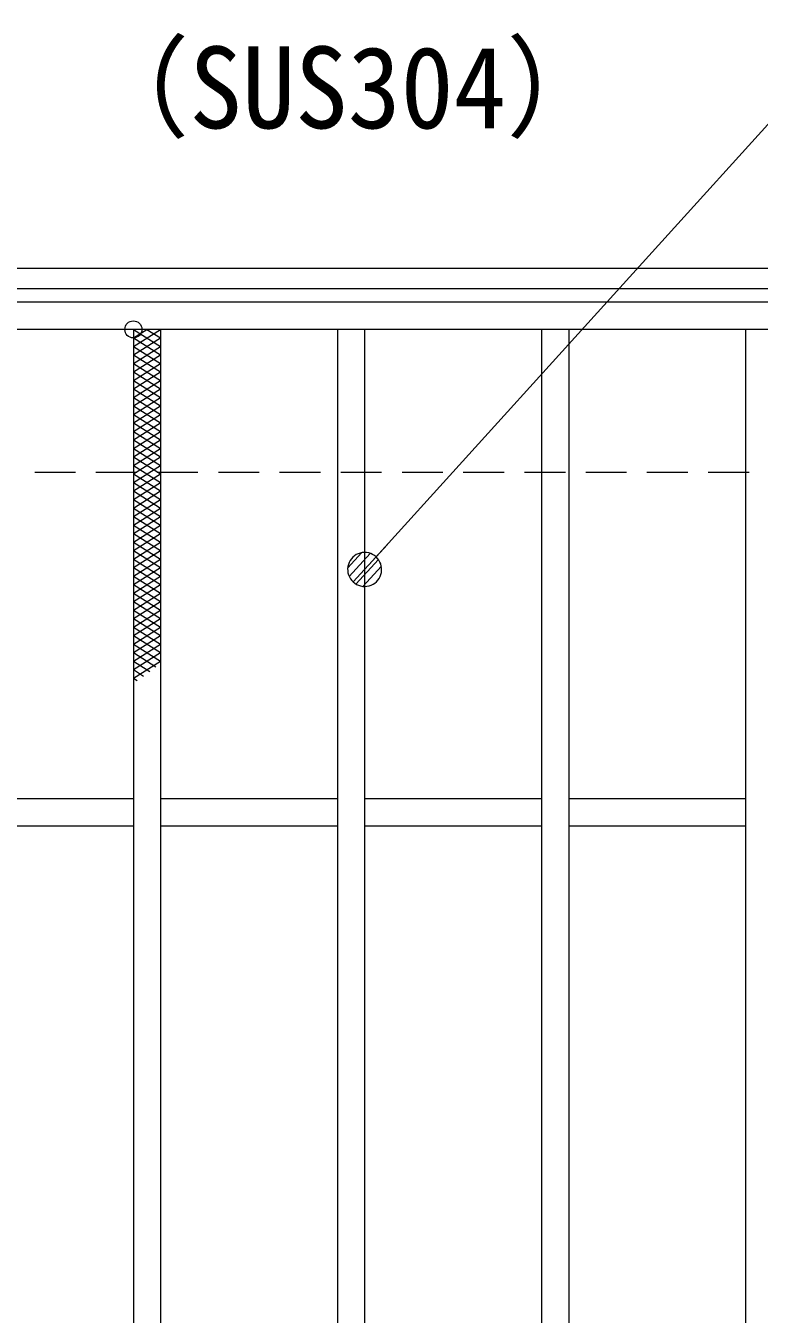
# Model space of a CAD drawing. Units: millimetres, scale not verified. Extents: x -1050 to 1050, y -742 to 742.
# Drawn here: x -685.8 to -578, y 383.8 to 573.1 of the extents above; entities that cross this region are included whole.
import ezdxf
from ezdxf.enums import TextEntityAlignment as Align

# ---------------------------------------------------------------- set-up
doc = ezdxf.new("R2010")
doc.units = ezdxf.units.MM
doc.header["$LTSCALE"] = 5
doc.header["$PDMODE"] = 32
doc.header["$PDSIZE"] = 2.5
doc.linetypes.add('DASHED1', pattern=[1.8, 1.2, -0.6])
for name, color, linetype, lineweight in [('0-1_寸法注釈', 2, 'Continuous', 9), ('0-3_ハッチング', 4, 'Continuous', 9), ('0-4_0', 2, 'Continuous', 9), ('0-6_枠', 7, 'Continuous', 9), ('0-7_蓋', 5, 'Continuous', 9), ('0-9_溝開口', 4, 'DASHED1', 9)]:
    doc.layers.add(name, color=color, linetype=linetype, lineweight=lineweight)
doc.styles.add('ＭＳ ゴシック', font='')
doc.styles.get('ＭＳ ゴシック').set_extended_font_data('MS Gothic')

# ---------------------------------------------------------------- blocks, each defined once
blk = doc.blocks.new('_Dot')
at = {"layer": '0-4_0'}
for p, q in [((-2.5, 0), (-5, 0)), ((2.445, 0.5), (-2.445, 0.5)), ((1.997, 1.5), (-1.997, 1.5)), ((2.289, -0.995), (-2.289, -0.995)), ((1.499, -1.995), (-1.499, -1.995))]:
    blk.add_line(p, q, dxfattribs=at)
for points in [[(2.5, 0), (2.48, 0.313), (2.421, 0.622), (2.324, 0.92), (2.191, 1.204), (2.023, 1.469), (1.822, 1.711), (1.594, 1.926), (1.34, 2.111), (1.064, 2.262), (0.773, 2.378), (0.468, 2.456), (0.157, 2.495), (-0.157, 2.495), (-0.468, 2.456), (-0.773, 2.378), (-1.064, 2.262), (-1.34, 2.111), (-1.594, 1.926), (-1.822, 1.711), (-2.023, 1.469), (-2.191, 1.204), (-2.324, 0.92), (-2.421, 0.622), (-2.48, 0.313), (-2.5, 0), (0, 0)], [(-2.5, 0), (-2.48, -0.313), (-2.421, -0.622), (-2.324, -0.92), (-2.191, -1.204), (-2.023, -1.469), (-1.822, -1.711), (-1.594, -1.926), (-1.34, -2.111), (-1.064, -2.262), (-0.773, -2.378), (-0.468, -2.456), (-0.157, -2.495), (0.157, -2.495), (0.468, -2.456), (0.773, -2.378), (1.064, -2.262), (1.34, -2.111), (1.594, -1.926), (1.822, -1.711), (2.023, -1.469), (2.191, -1.204), (2.324, -0.92), (2.421, -0.622), (2.48, -0.313), (2.5, 0), (0, 0)]]:
    blk.add_lwpolyline(points, close=True, dxfattribs=at)

msp = doc.modelspace()

# ---------------------------------------------------------------- linework, layer by layer
at = {"layer": '0-1_寸法注釈'}
msp.add_lwpolyline([(-438.147, 590.949), (-547.371, 590.949), (-635.274, 493.935)], dxfattribs=at)
at = {"layer": '0-3_ハッチング'}
for p, q in [((-669.95, 525.975), (-665.95, 528.475)), ((-669.95, 528.475), (-665.95, 525.975)), ((-669.95, 524.725), (-665.95, 527.225)), ((-669.95, 527.225), (-665.95, 524.725)), ((-669.95, 523.475), (-665.95, 525.975)), ((-669.95, 525.975), (-665.95, 523.475)), ((-669.95, 522.225), (-665.95, 524.725)), ((-669.95, 524.725), (-665.95, 522.225)), ((-669.95, 520.975), (-665.95, 523.475)), ((-669.95, 523.475), (-665.95, 520.975)), ((-669.95, 519.725), (-665.95, 522.225)), ((-669.95, 522.225), (-665.95, 519.725)), ((-669.95, 518.475), (-665.95, 520.975)), ((-669.95, 520.975), (-665.95, 518.475)), ((-669.95, 517.225), (-665.95, 519.725)), ((-669.95, 519.725), (-665.95, 517.225)), ((-669.95, 515.975), (-665.95, 518.475)), ((-669.95, 518.475), (-665.95, 515.975)), ((-669.95, 514.725), (-665.95, 517.225)), ((-669.95, 517.225), (-665.95, 514.725)), ((-669.95, 513.475), (-665.95, 515.975)), ((-669.95, 515.975), (-665.95, 513.475)), ((-669.95, 512.225), (-665.95, 514.725)), ((-669.95, 514.725), (-665.95, 512.225)), ((-669.95, 510.975), (-665.95, 513.475)), ((-669.95, 513.475), (-665.95, 510.975)), ((-669.95, 509.725), (-665.95, 512.225)), ((-669.95, 512.225), (-665.95, 509.725)), ((-669.95, 508.475), (-665.95, 510.975)), ((-669.95, 510.975), (-665.95, 508.475)), ((-669.95, 507.225), (-665.95, 509.725)), ((-669.95, 509.725), (-665.95, 507.225)), ((-669.95, 505.975), (-665.95, 508.475)), ((-669.95, 508.475), (-665.95, 505.975)), ((-669.95, 504.725), (-665.95, 507.225)), ((-669.95, 507.225), (-665.95, 504.725)), ((-669.95, 503.475), (-665.95, 505.975)), ((-669.95, 505.975), (-665.95, 503.475)), ((-669.95, 502.225), (-665.95, 504.725)), ((-669.95, 504.725), (-665.95, 502.225)), ((-669.95, 500.975), (-665.95, 503.475)), ((-669.95, 503.475), (-665.95, 500.975)), ((-669.95, 499.725), (-665.95, 502.225)), ((-669.95, 502.225), (-665.95, 499.725)), ((-669.95, 498.475), (-665.95, 500.975)), ((-669.95, 500.975), (-665.95, 498.475)), ((-669.95, 497.225), (-665.95, 499.725)), ((-669.95, 499.725), (-665.95, 497.225)), ((-669.95, 495.975), (-665.95, 498.475)), ((-669.95, 498.475), (-665.95, 495.975)), ((-669.95, 494.725), (-665.95, 497.225)), ((-669.95, 497.225), (-665.95, 494.725)), ((-669.95, 493.475), (-665.95, 495.975)), ((-669.95, 495.975), (-665.95, 493.475)), ((-669.95, 492.225), (-665.95, 494.725)), ((-669.95, 494.725), (-665.95, 492.225)), ((-669.95, 490.975), (-665.95, 493.475)), ((-669.95, 493.475), (-665.95, 490.975)), ((-669.95, 489.725), (-665.95, 492.225)), ((-669.95, 492.225), (-665.95, 489.725)), ((-669.95, 488.475), (-665.95, 490.975)), ((-669.95, 490.975), (-665.95, 488.475)), ((-669.95, 487.225), (-665.95, 489.725)), ((-669.95, 489.725), (-665.95, 487.225)), ((-669.95, 485.975), (-665.95, 488.475)), ((-669.95, 488.475), (-665.95, 485.975)), ((-669.95, 484.725), (-665.95, 487.225)), ((-669.95, 487.225), (-665.95, 484.725)), ((-669.95, 483.475), (-665.95, 485.975)), ((-669.95, 485.975), (-665.95, 483.475)), ((-669.95, 482.225), (-665.95, 484.725)), ((-669.95, 484.725), (-665.95, 482.225)), ((-669.95, 480.975), (-665.95, 483.475)), ((-669.95, 483.475), (-665.95, 480.975)), ((-669.95, 479.725), (-665.95, 482.225)), ((-669.95, 482.225), (-665.95, 479.725)), ((-669.95, 478.475), (-665.95, 480.975)), ((-669.95, 480.975), (-666.637, 478.904)), ((-669.95, 477.225), (-665.95, 479.725)), ((-669.95, 479.725), (-667.53, 478.213)), ((-669.95, 478.475), (-668.451, 477.538)), ((-669.95, 477.225), (-669.398, 476.88))]:
    msp.add_line(p, q, dxfattribs=at)
msp.add_lwpolyline([(-669.95, 527.225), (-667.95, 528.475), (-665.95, 527.225)], dxfattribs=at)
msp.add_point((-669.95, 528.475), dxfattribs=at)
at = {"layer": '0-6_枠'}
for p, q in [((-795.45, 537.475), (409.55, 537.475)), ((-792.45, 534.475), (407.714, 534.475))]:
    msp.add_line(p, q, dxfattribs=at)
at = {"layer": '0-7_蓋'}
for p, q in [((204.55, 532.475), (-790.45, 532.475)), ((204.55, 528.475), (-790.45, 528.475)), ((-669.95, 528.475), (-669.95, 286.475)), ((-665.95, 528.475), (-665.95, 286.475)), ((-639.95, 528.475), (-639.95, 286.475)), ((-635.95, 528.475), (-635.95, 286.475)), ((-609.95, 528.475), (-609.95, 286.475)), ((-605.95, 528.475), (-605.95, 286.475)), ((-579.95, 528.475), (-579.95, 286.475)), ((-669.95, 459.475), (-695.95, 459.475)), ((-639.95, 459.475), (-665.95, 459.475)), ((-609.95, 459.475), (-635.95, 459.475)), ((-579.95, 459.475), (-605.95, 459.475)), ((-669.95, 455.475), (-695.95, 455.475)), ((-639.95, 455.475), (-665.95, 455.475)), ((-609.95, 455.475), (-635.95, 455.475)), ((-579.95, 455.475), (-605.95, 455.475))]:
    msp.add_line(p, q, dxfattribs=at)
at = {"layer": '0-9_溝開口'}
msp.add_line((-765.45, 507.475), (204.55, 507.475), dxfattribs=at)

# ---------------------------------------------------------------- block references
at = {"layer": '0-1_寸法注釈', "rotation": 227.49783}
msp.add_blockref('_Dot', (-635.95, 493.198), dxfattribs=at)

# ---------------------------------------------------------------- texts
at = {"layer": '0-1_寸法注釈', "color": 7, "style": 'ＭＳ ゴシック', "width": 0.95}
msp.add_text('（SUS304）', height=12.02, dxfattribs=at).set_placement((-677.303, 554.416), align=Align.BOTTOM_LEFT)

doc.saveas('drawing.dxf')
